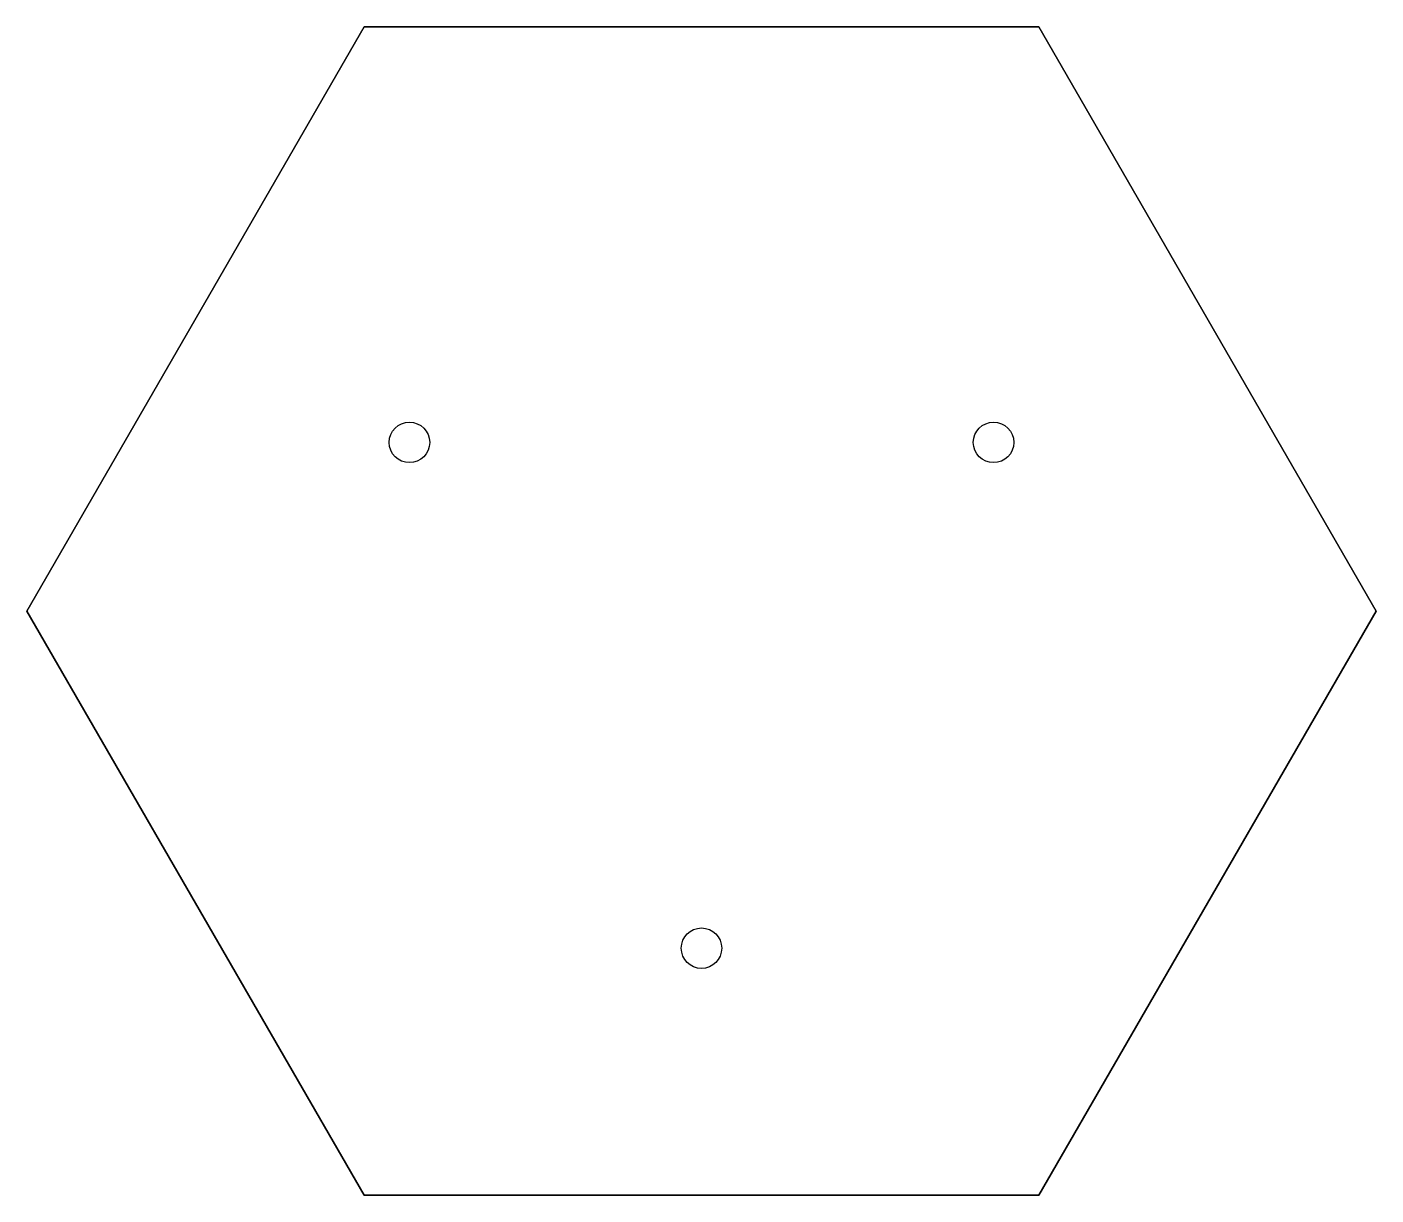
# Model space of a CAD drawing. Header units: millimetres. Extents: x -150 to 150, y -130 to 130.
import ezdxf

# ---------------------------------------------------------------- set-up
doc = ezdxf.new("R2010")
doc.units = ezdxf.units.MM
doc.layers.get('0').update_dxf_attribs({"linetype": 'CONTINUOUS'})

msp = doc.modelspace()

# ---------------------------------------------------------------- linework, layer by layer
for points in [[(150, 0), (75, 129.9), (-75, 129.9), (-150, 0), (-75, -129.9), (75, -129.9)], [(-150, 0), (-75, 129.9), (75, 129.9), (150, 0), (75, -129.9), (-75, -129.9)]]:
    msp.add_lwpolyline(points, close=True)
for centre in [(-64.95, 37.5), (-64.95, 37.5), (64.95, 37.5), (64.95, 37.5), (0, -75), (0, -75)]:
    msp.add_circle(centre, 4.5)

doc.saveas('drawing.dxf')
